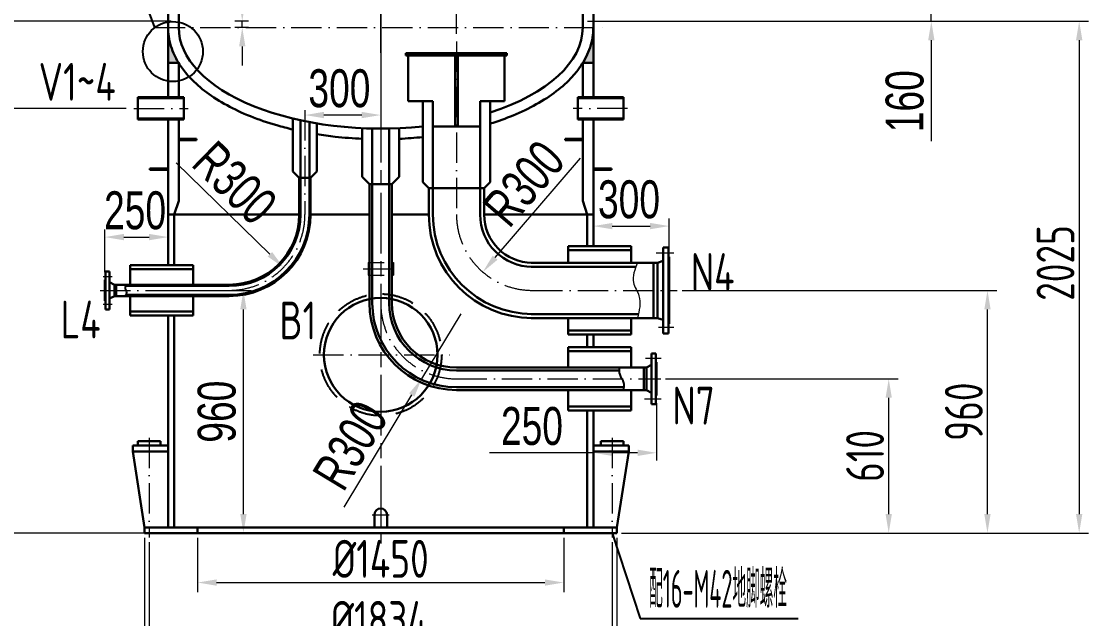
# Model space of a CAD drawing. Header units: millimetres. Extents: x -750 to 17070, y -300 to 24930.
# Drawn here: x 1729 to 5955, y 3588 to 5951 of the extents above; entities that cross this region are included whole.
import ezdxf

# ---------------------------------------------------------------- set-up
doc = ezdxf.new("R2010")
doc.units = ezdxf.units.MM
doc.header["$LTSCALE"] = 10
for name, pattern in [('ACAD_ISO08W100', [36, 24, -3, 6, -3]), ('ACAD_ISO10W100', [18, 12, -3, 0, -3]), ('CENTER', [50.8, 31.75, -6.35, 6.35, -6.35]), ('DASHED', [19.05, 12.7, -6.35]), ('HIDDEN', [9.525, 6.35, -3.175])]:
    doc.linetypes.add(name, pattern=pattern)
doc.layers.get('0').update_dxf_attribs({"lineweight": 30})
for name, color, linetype, lineweight in [('1轮廓实线层', 7, 'Continuous', 30), ('1轮廓实线层 @ 30', 7, 'Continuous', 30), ('3中心线层', 1, 'CENTER', 15), ('6文字层', 3, 'Continuous', 15), ('6文字层 @ 30', 3, 'Continuous', 15), ('7标注层', 4, 'Continuous', 15), ('中心线', 1, 'ACAD_ISO10W100', 18)]:
    doc.layers.add(name, color=color, linetype=linetype, lineweight=lineweight)
for name, color, linetype in [('2细线层', 4, 'Continuous'), ('4虚线层', 6, 'DASHED'), ('4虚线层 @ 30', 6, 'DASHED')]:
    doc.layers.add(name, color=color, linetype=linetype)
doc.styles.add('HGCAD', font='HGCAD.SHX', dxfattribs={"width": 0.75, "bigfont": 'HGCADHZ.SHX'})
doc.styles.add('PC_TEXTSTYLE', font='isocp.shx', dxfattribs={"width": 0.8, "bigfont": 'hzfs.shx'})
doc.styles.add('工程字', font='gbenor.shx', dxfattribs={"width": 0.8, "bigfont": 'gbcbig.shx'})
doc.dimstyles.new('HGCAD', dxfattribs={"dimtxt": 5, "dimasz": 2.5, "dimexe": 1, "dimexo": 1, "dimgap": 1, "dimtad": 1, "dimdec": 1, "dimdsep": 46, "dimtxsty": 'HGCAD', "dimcen": 0, "dimclrd": 4, "dimclre": 4, "dimclrt": 3, "dimadec": 1, "dimazin": 0, "dimtfac": 1, "dimtmove": 0, "dimatfit": 3, "dimfxl": 0, "dimlwd": 15, "dimlwe": 15, "dimarcsym": 0})
doc.dimstyles.new('ISO-25', dxfattribs={"dimscale": 0, "dimtxt": 5, "dimasz": 2.5, "dimexe": 1.25, "dimexo": 0.625, "dimtad": 1, "dimtxsty": 'PC_TEXTSTYLE', "dimcen": 2.5, "dimclrd": 4, "dimclre": 4, "dimclrt": 3, "dimadec": 0, "dimazin": 0, "dimtfac": 1, "dimtmove": 0, "dimatfit": 3, "dimfxl": 0, "dimlwd": 15, "dimlwe": 15, "dimarcsym": 0})

# ---------------------------------------------------------------- blocks, each defined once
blk = doc.blocks.new('*D147')
at = {"layer": '1轮廓实线层', "color": 4, "lineweight": 15}
for p, q in [((4243.8, 4440.7), (4243.8, 4214.1)), ((3993.8, 4381.7), (3993.8, 4214.1)), ((3993.8, 4244.1), (3582.7, 4244.1)), ((4168.8, 4244.1), (4068.8, 4244.1))]:
    blk.add_line(p, q, dxfattribs=at)
at = {"layer": '1轮廓实线层', "color": 4}
for points in [[(4068.8, 4256.6), (4068.8, 4231.6), (3993.8, 4244.1)], [(4168.8, 4231.6), (4168.8, 4256.6), (4243.8, 4244.1)]]:
    blk.add_solid(points, dxfattribs=at)
at = {"layer": 'Defpoints', "color": 0}
for p in [(4243.8, 4470.7), (3993.8, 4411.7), (3993.8, 4244.1)]:
    blk.add_point(p, dxfattribs=at)
at = {"layer": '1轮廓实线层', "color": 3, "lineweight": 15, "insert": (3750.8, 4349.1), "char_height": 150, "attachment_point": 5, "style": 'HGCAD'}
blk.add_mtext('250', dxfattribs=at)
blk = doc.blocks.new('*D148')
at = {"layer": '1轮廓实线层', "color": 4, "lineweight": 15}
for p, q in [((3993.8, 5150.7), (3993.8, 5171.1)), ((4293.8, 5049.7), (4293.8, 5171.1)), ((4068.8, 5141.1), (4218.8, 5141.1))]:
    blk.add_line(p, q, dxfattribs=at)
at = {"layer": '1轮廓实线层', "color": 4}
for points in [[(4068.8, 5153.6), (4068.8, 5128.6), (3993.8, 5141.1)], [(4218.8, 5128.6), (4218.8, 5153.6), (4293.8, 5141.1)]]:
    blk.add_solid(points, dxfattribs=at)
at = {"layer": 'Defpoints', "color": 0}
for p in [(3993.8, 5120.7), (4293.8, 5141.1), (4293.8, 5019.7)]:
    blk.add_point(p, dxfattribs=at)
at = {"layer": '1轮廓实线层', "color": 3, "lineweight": 15, "insert": (4135.1, 5246.1), "char_height": 150, "attachment_point": 5, "style": 'HGCAD'}
blk.add_mtext('300', dxfattribs=at)
blk = doc.blocks.new('*D149')
at = {"layer": '1轮廓实线层', "color": 4, "lineweight": 15}
blk.add_line((2713, 5029.7), (2341.6, 5391.6), dxfattribs=at)
at = {"layer": '1轮廓实线层', "color": 4}
blk.add_solid([(2704.3, 5020.8), (2721.7, 5038.7), (2766.7, 4977.4)], dxfattribs=at)
at = {"layer": 'Defpoints', "color": 0}
for p in [(2551.8, 5186.7), (2766.7, 4977.4)]:
    blk.add_point(p, dxfattribs=at)
at = {"layer": '1轮廓实线层', "color": 3, "lineweight": 15, "insert": (2573.7, 5312), "char_height": 150, "attachment_point": 5, "rotation": 315.7476, "style": 'HGCAD'}
blk.add_mtext('R300', dxfattribs=at)
blk = doc.blocks.new('*D150')
at = {"layer": '1轮廓实线层', "color": 4, "lineweight": 15}
blk.add_line((3605, 5016.2), (3943.3, 5409.2), dxfattribs=at)
at = {"layer": '1轮廓实线层', "color": 4}
blk.add_solid([(3595.5, 5024.4), (3614.5, 5008.1), (3556.1, 4959.4)], dxfattribs=at)
at = {"layer": 'Defpoints', "color": 0}
for p in [(3751.8, 5186.7), (3556.1, 4959.4)]:
    blk.add_point(p, dxfattribs=at)
at = {"layer": '1轮廓实线层', "color": 3, "lineweight": 15, "insert": (3719.1, 5309.6), "char_height": 150, "attachment_point": 5, "rotation": 49.2703, "style": 'HGCAD'}
blk.add_mtext('R300', dxfattribs=at)
blk = doc.blocks.new('*D151')
at = {"layer": '1轮廓实线层', "color": 4, "lineweight": 15}
for p, q in [((3469, 4793.9), (3313.8, 4537.1)), ((3006.9, 4029.1), (3275, 4472.9))]:
    blk.add_line(p, q, dxfattribs=at)
at = {"layer": '1轮廓实线层', "color": 4}
blk.add_solid([(3285.7, 4466.5), (3264.3, 4479.4), (3313.8, 4537.1)], dxfattribs=at)
at = {"layer": 'Defpoints', "color": 0}
for p in [(3469, 4793.9), (3313.8, 4537.1)]:
    blk.add_point(p, dxfattribs=at)
at = {"layer": '1轮廓实线层', "color": 3, "lineweight": 15, "insert": (3031.7, 4273.2), "char_height": 150, "attachment_point": 5, "rotation": 58.8579, "style": 'HGCAD'}
blk.add_mtext('R300', dxfattribs=at)
blk = doc.blocks.new('*D152')
at = {"layer": '1轮廓实线层', "color": 4, "lineweight": 15}
for p, q in [((2603.6, 6026.7), (2603.6, 6339.7)), ((2627.8, 5951.7), (2573.6, 5951.7)), ((2627.8, 5926.7), (2573.6, 5926.7)), ((2603.6, 5926.7), (2603.6, 5951.7)), ((2603.6, 5851.7), (2603.6, 5776.7))]:
    blk.add_line(p, q, dxfattribs=at)
at = {"layer": '1轮廓实线层', "color": 4}
for points in [[(2591.1, 6026.7), (2616.1, 6026.7), (2603.6, 5951.7)], [(2616.1, 5851.7), (2591.1, 5851.7), (2603.6, 5926.7)]]:
    blk.add_solid(points, dxfattribs=at)
at = {"layer": 'Defpoints', "color": 0}
for p in [(2603.6, 5951.7), (2657.8, 5951.7), (2657.8, 5926.7)]:
    blk.add_point(p, dxfattribs=at)
at = {"layer": '1轮廓实线层', "color": 3, "lineweight": 15, "insert": (2498.6, 6222.8), "char_height": 150, "attachment_point": 5, "rotation": 90, "style": 'HGCAD'}
blk.add_mtext('25', dxfattribs=at)
blk = doc.blocks.new('*D153')
at = {"layer": '1轮廓实线层', "color": 4, "lineweight": 15}
for p, q in [((3151.8, 5826.1), (3151.8, 6144.1)), ((3451.8, 5901.8), (3451.8, 6144.1)), ((3226.8, 6114.1), (3376.8, 6114.1))]:
    blk.add_line(p, q, dxfattribs=at)
at = {"layer": '1轮廓实线层', "color": 4}
for points in [[(3226.8, 6126.6), (3226.8, 6101.6), (3151.8, 6114.1)], [(3376.8, 6101.6), (3376.8, 6126.6), (3451.8, 6114.1)]]:
    blk.add_solid(points, dxfattribs=at)
at = {"layer": 'Defpoints', "color": 0}
for p in [(3451.8, 6114.1), (3451.8, 5871.8), (3151.8, 5796.1)]:
    blk.add_point(p, dxfattribs=at)
at = {"layer": '1轮廓实线层', "color": 3, "lineweight": 15, "insert": (3301.8, 6219.1), "char_height": 150, "attachment_point": 5, "style": 'HGCAD'}
blk.add_mtext('300', dxfattribs=at)
blk = doc.blocks.new('*D154')
at = {"layer": '1轮廓实线层', "color": 4, "lineweight": 15}
for p, q in [((3151.8, 6037.4), (3151.8, 5550.5)), ((3076.8, 5580.5), (2926.8, 5580.5)), ((2851.8, 5569.5), (2851.8, 5550.5))]:
    blk.add_line(p, q, dxfattribs=at)
at = {"layer": '1轮廓实线层', "color": 4}
for points in [[(2926.8, 5593), (2926.8, 5568), (2851.8, 5580.5)], [(3076.8, 5568), (3076.8, 5593), (3151.8, 5580.5)]]:
    blk.add_solid(points, dxfattribs=at)
at = {"layer": 'Defpoints', "color": 0}
for p in [(3151.8, 6067.4), (2851.8, 5599.5), (2851.8, 5580.5)]:
    blk.add_point(p, dxfattribs=at)
at = {"layer": '1轮廓实线层', "color": 3, "lineweight": 15, "insert": (2988.2, 5685.5), "char_height": 150, "attachment_point": 5, "style": 'HGCAD'}
blk.add_mtext('300', dxfattribs=at)
blk = doc.blocks.new('*D155')
at = {"layer": '1轮廓实线层', "color": 4, "lineweight": 15}
for p, q in [((2326.2, 4886.7), (2638.2, 4886.7)), ((2608.2, 4001.7), (2608.2, 4811.7)), ((2531.1, 3926.7), (2638.2, 3926.7))]:
    blk.add_line(p, q, dxfattribs=at)
at = {"layer": '1轮廓实线层', "color": 4}
for points in [[(2620.7, 4811.7), (2595.7, 4811.7), (2608.2, 4886.7)], [(2595.7, 4001.7), (2620.7, 4001.7), (2608.2, 3926.7)]]:
    blk.add_solid(points, dxfattribs=at)
at = {"layer": 'Defpoints', "color": 0}
for p in [(2296.2, 4886.7), (2608.2, 4886.7), (2501.1, 3926.7)]:
    blk.add_point(p, dxfattribs=at)
at = {"layer": '1轮廓实线层', "color": 3, "lineweight": 15, "insert": (2503.2, 4406.7), "char_height": 150, "attachment_point": 5, "rotation": 90, "style": 'HGCAD'}
blk.add_mtext('960', dxfattribs=at)
blk = doc.blocks.new('*D29')
at = {"color": 4, "lineweight": 15}
for p, q in [((2426.8, 3908), (2426.8, 3693.2)), ((3876.8, 3908), (3876.8, 3693.2)), ((2501.8, 3730.7), (3801.8, 3730.7))]:
    blk.add_line(p, q, dxfattribs=at)
at = {"color": 4}
for points in [[(2501.8, 3743.2), (2501.8, 3718.2), (2426.8, 3730.7)], [(3801.8, 3718.2), (3801.8, 3743.2), (3876.8, 3730.7)]]:
    blk.add_solid(points, dxfattribs=at)
at = {"layer": 'Defpoints', "color": 0}
for p in [(2426.8, 3926.7), (3876.8, 3926.7), (3876.8, 3730.7)]:
    blk.add_point(p, dxfattribs=at)
at = {"color": 3, "insert": (3151.8, 3824.4), "char_height": 150, "attachment_point": 5, "style": 'PC_TEXTSTYLE'}
blk.add_mtext('%%c1450', dxfattribs=at)
blk = doc.blocks.new('*D30')
at = {"color": 4, "lineweight": 15}
for p, q in [((2234.8, 3890.3), (2234.8, 3451.6)), ((4068.8, 3890.3), (4068.8, 3451.6)), ((2309.8, 3489.1), (3993.8, 3489.1))]:
    blk.add_line(p, q, dxfattribs=at)
at = {"color": 4}
for points in [[(2309.8, 3501.6), (2309.8, 3476.6), (2234.8, 3489.1)], [(3993.8, 3476.6), (3993.8, 3501.6), (4068.8, 3489.1)]]:
    blk.add_solid(points, dxfattribs=at)
at = {"layer": 'Defpoints', "color": 0}
for p in [(2234.8, 3909), (4068.8, 3909), (4068.8, 3489.1)]:
    blk.add_point(p, dxfattribs=at)
at = {"color": 3, "insert": (3145.7, 3582.8), "char_height": 150, "attachment_point": 5, "style": 'PC_TEXTSTYLE'}
blk.add_mtext('%%c1834', dxfattribs=at)
blk = doc.blocks.new('*D31')
at = {"color": 4, "lineweight": 15}
for p, q in [((2216.8, 3908), (2216.8, 3208)), ((4086.8, 3908), (4086.8, 3208)), ((2291.8, 3245.5), (4011.8, 3245.5))]:
    blk.add_line(p, q, dxfattribs=at)
at = {"color": 4}
for points in [[(2291.8, 3258), (2291.8, 3233), (2216.8, 3245.5)], [(4011.8, 3233), (4011.8, 3258), (4086.8, 3245.5)]]:
    blk.add_solid(points, dxfattribs=at)
at = {"layer": 'Defpoints', "color": 0}
for p in [(2216.8, 3926.7), (4086.8, 3926.7), (4086.8, 3245.5)]:
    blk.add_point(p, dxfattribs=at)
at = {"color": 3, "insert": (3152.6, 3339.2), "char_height": 150, "attachment_point": 5, "style": 'PC_TEXTSTYLE'}
blk.add_mtext('%%c1870', dxfattribs=at)
blk = doc.blocks.new('*D65')
at = {"layer": '6文字层', "color": 4, "lineweight": 15}
for p, q in [((3970.6, 5951.7), (5955.2, 5951.7)), ((5917.7, 5876.7), (5917.7, 4001.7)), ((4105.6, 3926.7), (5955.2, 3926.7))]:
    blk.add_line(p, q, dxfattribs=at)
at = {"layer": '6文字层', "color": 4}
for points in [[(5930.2, 5876.7), (5905.2, 5876.7), (5917.7, 5951.7)], [(5905.2, 4001.7), (5930.2, 4001.7), (5917.7, 3926.7)]]:
    blk.add_solid(points, dxfattribs=at)
at = {"layer": 'Defpoints', "color": 0}
for p in [(3951.8, 5951.7), (4086.8, 3926.7), (5917.7, 3926.7)]:
    blk.add_point(p, dxfattribs=at)
at = {"layer": '6文字层', "color": 3, "insert": (5823.9, 4995.2), "char_height": 150, "attachment_point": 5, "rotation": 90, "style": 'PC_TEXTSTYLE'}
blk.add_mtext('2025', dxfattribs=at)
blk = doc.blocks.new('*D157')
at = {"layer": '1轮廓实线层', "color": 4, "lineweight": 15}
for p, q in [((2321.8, 5951.7), (897.6, 5951.7)), ((927.6, 5681.7), (927.6, 5876.7)), ((2144.3, 5606.7), (897.6, 5606.7))]:
    blk.add_line(p, q, dxfattribs=at)
at = {"layer": '1轮廓实线层', "color": 4}
for points in [[(940.1, 5876.7), (915.1, 5876.7), (927.6, 5951.7)], [(915.1, 5681.7), (940.1, 5681.7), (927.6, 5606.7)]]:
    blk.add_solid(points, dxfattribs=at)
at = {"layer": 'Defpoints', "color": 0}
for p in [(927.6, 5951.7), (2351.8, 5951.7), (2174.3, 5606.7)]:
    blk.add_point(p, dxfattribs=at)
at = {"layer": '1轮廓实线层', "color": 3, "lineweight": 15, "insert": (822.6, 5779.2), "char_height": 150, "attachment_point": 5, "rotation": 90, "style": 'HGCAD'}
blk.add_mtext('345', dxfattribs=at)
blk = doc.blocks.new('*D67')
at = {"layer": '6文字层', "color": 4, "lineweight": 15}
for p, q in [((4280.1, 4536.7), (5201, 4536.7)), ((5163.5, 4001.7), (5163.5, 4461.7)), ((4634.6, 3926.7), (5201, 3926.7))]:
    blk.add_line(p, q, dxfattribs=at)
at = {"layer": '6文字层', "color": 4}
for points in [[(5176, 4461.7), (5151, 4461.7), (5163.5, 4536.7)], [(5151, 4001.7), (5176, 4001.7), (5163.5, 3926.7)]]:
    blk.add_solid(points, dxfattribs=at)
at = {"layer": 'Defpoints', "color": 0}
for p in [(4261.3, 4536.7), (5163.5, 4536.7), (4615.8, 3926.7)]:
    blk.add_point(p, dxfattribs=at)
at = {"layer": '6文字层', "color": 3, "insert": (5069.8, 4231.7), "char_height": 150, "attachment_point": 5, "rotation": 90, "style": 'PC_TEXTSTYLE'}
blk.add_mtext('610', dxfattribs=at)
blk = doc.blocks.new('*D66')
at = {"layer": '6文字层', "color": 4, "lineweight": 15}
for p, q in [((4345.1, 4886.7), (5592, 4886.7)), ((5554.5, 4001.7), (5554.5, 4811.7)), ((4720.9, 3926.7), (5592, 3926.7))]:
    blk.add_line(p, q, dxfattribs=at)
at = {"layer": '6文字层', "color": 4}
for points in [[(5567, 4811.7), (5542, 4811.7), (5554.5, 4886.7)], [(5542, 4001.7), (5567, 4001.7), (5554.5, 3926.7)]]:
    blk.add_solid(points, dxfattribs=at)
at = {"layer": 'Defpoints', "color": 0}
for p in [(4326.4, 4886.7), (5554.5, 4886.7), (4702.2, 3926.7)]:
    blk.add_point(p, dxfattribs=at)
at = {"layer": '6文字层', "color": 3, "insert": (5460.8, 4406.7), "char_height": 150, "attachment_point": 5, "rotation": 90, "style": 'PC_TEXTSTYLE'}
blk.add_mtext('960', dxfattribs=at)
blk = doc.blocks.new('*D159')
at = {"layer": '1轮廓实线层', "color": 4, "lineweight": 15}
for p, q in [((5332.2, 6186.7), (5332.2, 6261.7)), ((4300.8, 6111.7), (5362.2, 6111.7)), ((5332.2, 5951.7), (5332.2, 6111.7)), ((4698.7, 5951.7), (5362.2, 5951.7)), ((5332.2, 5876.7), (5332.2, 5477.3))]:
    blk.add_line(p, q, dxfattribs=at)
at = {"layer": '1轮廓实线层', "color": 4}
for points in [[(5319.7, 6186.7), (5344.7, 6186.7), (5332.2, 6111.7)], [(5344.7, 5876.7), (5319.7, 5876.7), (5332.2, 5951.7)]]:
    blk.add_solid(points, dxfattribs=at)
at = {"layer": 'Defpoints', "color": 0}
for p in [(4270.8, 6111.7), (5332.2, 6111.7), (4668.7, 5951.7)]:
    blk.add_point(p, dxfattribs=at)
at = {"layer": '1轮廓实线层', "color": 3, "lineweight": 15, "insert": (5227.2, 5635.1), "char_height": 150, "attachment_point": 5, "rotation": 90, "style": 'HGCAD'}
blk.add_mtext('160', dxfattribs=at)
blk = doc.blocks.new('*D178')
at = {"layer": '1轮廓实线层', "color": 4, "lineweight": 15}
for p, q in [((2801.8, 23266.7), (357.1, 23266.7)), ((387.1, 23191.7), (387.1, 4001.7)), ((2279.8, 3926.7), (357.1, 3926.7))]:
    blk.add_line(p, q, dxfattribs=at)
at = {"layer": '1轮廓实线层', "color": 4}
for points in [[(399.6, 23191.7), (374.6, 23191.7), (387.1, 23266.7)], [(374.6, 4001.7), (399.6, 4001.7), (387.1, 3926.7)]]:
    blk.add_solid(points, dxfattribs=at)
at = {"layer": 'Defpoints', "color": 0}
for p in [(2831.8, 23266.7), (387.1, 3926.7), (2309.8, 3926.7)]:
    blk.add_point(p, dxfattribs=at)
at = {"layer": '1轮廓实线层', "color": 3, "lineweight": 15, "insert": (282.1, 13596.7), "char_height": 150, "attachment_point": 5, "rotation": 90, "style": 'HGCAD'}
blk.add_mtext('~19340', dxfattribs=at)
blk = doc.blocks.new('*D184')
at = {"layer": '1轮廓实线层', "color": 4, "lineweight": 15}
for p, q in [((2059.8, 4958.7), (2059.8, 5127.6)), ((2309.8, 5071.6), (2309.8, 5127.6)), ((2134.8, 5097.6), (2234.8, 5097.6))]:
    blk.add_line(p, q, dxfattribs=at)
at = {"layer": '1轮廓实线层', "color": 4}
for points in [[(2134.8, 5110.1), (2134.8, 5085.1), (2059.8, 5097.6)], [(2234.8, 5085.1), (2234.8, 5110.1), (2309.8, 5097.6)]]:
    blk.add_solid(points, dxfattribs=at)
at = {"layer": 'Defpoints', "color": 0}
for p in [(2309.8, 5097.6), (2309.8, 5041.6), (2059.8, 4928.7)]:
    blk.add_point(p, dxfattribs=at)
at = {"layer": '1轮廓实线层', "color": 3, "lineweight": 15, "insert": (2179.1, 5202.6), "char_height": 150, "attachment_point": 5, "style": 'HGCAD'}
blk.add_mtext('250', dxfattribs=at)

msp = doc.modelspace()

# ---------------------------------------------------------------- hatches: boundary and pattern name
at = {"layer": '中心线'}
h = msp.add_hatch(color=2, dxfattribs=at)
edge = h.paths.add_edge_path()
edge.add_spline(control_points=[(2351.646, 5786.744), (2345.867, 5796.108), (2340.639, 5805.642), (2330.046, 5827.736), (2325.053, 5840.393), (2317.11, 5866.09), (2314.161, 5879.128), (2310.645, 5903.709), (2309.821, 5915.226), (2309.821, 5926.744)], knot_values=[5.98387945, 5.98387945, 5.98387945, 5.98387945, 6.04788305, 6.04788305, 6.12983873, 6.12983873, 6.2117944, 6.2117944, 6.28318531, 6.28318531, 6.28318531, 6.28318531], degree=3, periodic=0)
edge.add_line((2309.821, 5926.744), (2309.821, 5786.744))
edge.add_line((2309.821, 5786.744), (2351.646, 5786.744))
h = msp.add_hatch(color=2, dxfattribs=at)
edge = h.paths.add_edge_path()
edge.add_spline(control_points=[(3957.599, 5796.18), (3959.906, 5800.224), (3962.112, 5804.298), (3964.212, 5808.4)], knot_values=[6.00525032, 6.00525032, 6.00525032, 6.00525032, 6.03256384, 6.03256384, 6.03256384, 6.03256384], degree=3, periodic=0)
edge.add_spline(control_points=[(3964.212, 5808.4), (3965.39, 5810.701), (3966.536, 5813.011), (3967.764, 5815.573), (3967.88, 5815.816), (3967.996, 5816.06)], knot_values=[6.03256384, 6.03256384, 6.03256384, 6.03256384, 6.04788305, 6.04788305, 6.04948884, 6.04948884, 6.04948884, 6.04948884], degree=3, periodic=0)
edge.add_spline(control_points=[(3967.996, 5816.06), (3968.465, 5817.045), (3968.928, 5818.031), (3969.385, 5819.02)], knot_values=[6.04948884, 6.04948884, 6.04948884, 6.04948884, 6.05599171, 6.05599171, 6.05599171, 6.05599171], degree=3, periodic=0)
edge.add_spline(control_points=[(3969.385, 5819.02), (3972.391, 5825.521), (3975.135, 5832.09), (3977.607, 5838.717)], knot_values=[6.05599171, 6.05599171, 6.05599171, 6.05599171, 6.09877426, 6.09877426, 6.09877426, 6.09877426], degree=3, periodic=0)
edge.add_spline(control_points=[(3977.607, 5838.717), (3979.319, 5843.307), (3980.901, 5847.924), (3982.35, 5852.567)], knot_values=[6.09877426, 6.09877426, 6.09877426, 6.09877426, 6.12840431, 6.12840431, 6.12840431, 6.12840431], degree=3, periodic=0)
edge.add_spline(control_points=[(3982.35, 5852.567), (3982.42, 5852.792), (3982.49, 5853.016), (3983.195, 5855.298), (3983.805, 5857.359), (3984.388, 5859.425)], knot_values=[6.12840431, 6.12840431, 6.12840431, 6.12840431, 6.12983873, 6.12983873, 6.14295746, 6.14295746, 6.14295746, 6.14295746], degree=3, periodic=0)
edge.add_spline(control_points=[(3984.388, 5859.425), (3984.777, 5860.805), (3985.155, 5862.186), (3985.521, 5863.569)], knot_values=[6.14295746, 6.14295746, 6.14295746, 6.14295746, 6.15171525, 6.15171525, 6.15171525, 6.15171525], degree=3, periodic=0)
edge.add_spline(control_points=[(3985.521, 5863.569), (3987.202, 5869.926), (3988.633, 5876.323), (3989.809, 5882.748)], knot_values=[6.15171525, 6.15171525, 6.15171525, 6.15171525, 6.19196577, 6.19196577, 6.19196577, 6.19196577], degree=3, periodic=0)
edge.add_spline(control_points=[(3989.809, 5882.748), (3990.388, 5885.914), (3990.905, 5889.087), (3991.643, 5894.246), (3991.902, 5896.229), (3992.137, 5898.214)], knot_values=[6.19196577, 6.19196577, 6.19196577, 6.19196577, 6.2117944, 6.2117944, 6.22415244, 6.22415244, 6.22415244, 6.22415244], degree=3, periodic=0)
edge.add_spline(control_points=[(3992.137, 5898.214), (3992.37, 5900.188), (3992.579, 5902.164), (3992.764, 5904.141)], knot_values=[6.22415244, 6.22415244, 6.22415244, 6.22415244, 6.23644144, 6.23644144, 6.23644144, 6.23644144], degree=3, periodic=0)
edge.add_spline(control_points=[(3992.764, 5904.141), (3992.922, 5905.833), (3993.063, 5907.527), (3993.186, 5909.221)], knot_values=[6.23644144, 6.23644144, 6.23644144, 6.23644144, 6.24696159, 6.24696159, 6.24696159, 6.24696159], degree=3, periodic=0)
edge.add_spline(control_points=[(3993.186, 5909.221), (3993.608, 5915.056), (3993.821, 5920.9), (3993.821, 5926.744)], knot_values=[6.24696159, 6.24696159, 6.24696159, 6.24696159, 6.28318531, 6.28318531, 6.28318531, 6.28318531], degree=3, periodic=0)
edge.add_line((3993.821, 5926.744), (3993.821, 5786.744))
edge.add_line((3993.821, 5786.744), (3951.995, 5786.744))
edge.add_spline(control_points=[(3951.995, 5786.744), (3953.925, 5789.871), (3955.793, 5793.016), (3957.599, 5796.18)], knot_values=[5.98387945, 5.98387945, 5.98387945, 5.98387945, 6.00525032, 6.00525032, 6.00525032, 6.00525032], degree=3, periodic=0)

# ---------------------------------------------------------------- linework, layer by layer
for p, q in [((2351.821, 22516.744), (2351.821, 5926.744)), ((3951.821, 22516.744), (3951.821, 5926.744)), ((2309.821, 6192.744), (2309.821, 5651.244)), ((3993.821, 6060.244), (3993.821, 5926.744)), ((3993.821, 5926.744), (3993.821, 5651.244)), ((3251.821, 5825.503), (3651.821, 5825.503)), ((3251.821, 5825.503), (3251.821, 5815.503)), ((3251.821, 5815.503), (3651.821, 5815.503)), ((3261.138, 5815.503), (3261.138, 5635.503)), ((3446.821, 5815.503), (3446.821, 5535.503)), ((3456.821, 5815.503), (3456.821, 5535.503)), ((3642.504, 5815.503), (3642.504, 5635.503)), ((3651.821, 5825.503), (3651.821, 5815.503)), ((2309.821, 5786.744), (2351.646, 5786.744)), ((2351.821, 5786.461), (2351.821, 5651.244)), ((3951.821, 5786.461), (3951.821, 5651.244)), ((3951.916, 5786.744), (3993.821, 5786.744)), ((2189.821, 5651.244), (2371.821, 5651.244)), ((2189.821, 5651.244), (2189.821, 5562.244)), ((2189.821, 5647.244), (2371.821, 5647.244)), ((2371.821, 5651.244), (2371.821, 5562.244)), ((3261.138, 5635.503), (3358.321, 5635.503)), ((3318.321, 5635.503), (3318.321, 5314.56)), ((3358.321, 5635.503), (3358.321, 5186.744)), ((3545.321, 5635.503), (3545.321, 5186.744)), ((3642.504, 5635.503), (3545.321, 5635.503)), ((3585.321, 5635.503), (3585.321, 5314.56)), ((4113.821, 5651.244), (3931.821, 5651.244)), ((3931.821, 5651.244), (3931.821, 5562.244)), ((4113.821, 5647.244), (3931.821, 5647.244)), ((4113.821, 5651.244), (4113.821, 5562.244)), ((2189.821, 5566.244), (2371.821, 5566.244)), ((2189.821, 5562.244), (2371.821, 5562.244)), ((2309.821, 5562.244), (2309.821, 4986.744)), ((2351.821, 5562.244), (2351.821, 5240.744)), ((2804.321, 5356.84), (2804.321, 5566.451)), ((2834.321, 5186.744), (2834.321, 5559.595)), ((2869.321, 5186.744), (2869.321, 5552.513)), ((2899.321, 5356.84), (2899.321, 5547.19)), ((4113.821, 5566.244), (3931.821, 5566.244)), ((4113.821, 5562.244), (3931.821, 5562.244)), ((3951.821, 5562.244), (3951.821, 5240.744)), ((3993.821, 5562.244), (3993.821, 5061.744)), ((3078.321, 5528.436), (3078.321, 5335.436)), ((3118.321, 5528.436), (3118.321, 4836.744)), ((3185.321, 5528.436), (3185.321, 4836.744)), ((3225.321, 5528.436), (3225.321, 5335.436)), ((3545.321, 5535.503), (3358.321, 5535.503)), ((2351.821, 5486.744), (2421.821, 5486.744)), ((2351.821, 5480.744), (2421.821, 5480.744)), ((2421.821, 5486.744), (2421.821, 5480.744)), ((3951.821, 5486.744), (3881.821, 5486.744)), ((3881.821, 5486.744), (3881.821, 5480.744)), ((3951.821, 5480.744), (3881.821, 5480.744)), ((2237.821, 5369.152), (2237.821, 5363.152)), ((2237.821, 5369.152), (2309.821, 5369.152)), ((2307.821, 5369.152), (2307.821, 5363.152)), ((4065.821, 5369.152), (3993.821, 5369.152)), ((3995.821, 5369.152), (3995.821, 5363.152)), ((4065.821, 5369.152), (4065.821, 5363.152)), ((2237.821, 5363.152), (2309.821, 5363.152)), ((4065.821, 5363.152), (3993.821, 5363.152)), ((3107.321, 5306.436), (3107.321, 4836.744)), ((3196.321, 5306.436), (3196.321, 4836.744)), ((3342.321, 5290.56), (3318.321, 5314.56)), ((3342.321, 5290.56), (3342.321, 5186.744)), ((3342.321, 5290.56), (3561.321, 5290.56)), ((3561.321, 5290.56), (3585.321, 5314.56)), ((3561.321, 5290.56), (3561.321, 5186.744)), ((2333.821, 5186.744), (2351.821, 5240.744)), ((3969.821, 5186.744), (3951.821, 5240.744)), ((2309.821, 5186.744), (2829.321, 5186.744)), ((2333.821, 5186.744), (2333.821, 4986.744)), ((2874.321, 5186.744), (3107.321, 5186.744)), ((3196.321, 5186.744), (3342.321, 5186.744)), ((3561.321, 5186.744), (3993.821, 5186.744)), ((3969.821, 5186.744), (3969.821, 5061.744)), ((3893.821, 5061.744), (4143.821, 5061.744)), ((3893.821, 5061.744), (3893.821, 4996.294)), ((3893.821, 5045.744), (4143.821, 5045.744)), ((4143.821, 5061.744), (4143.821, 4996.294)), ((4247.821, 4996.294), (3747.456, 4996.294)), ((2159.821, 4986.744), (2409.821, 4986.744)), ((2159.821, 4986.744), (2159.821, 4909.244)), ((2159.821, 4970.744), (2409.821, 4970.744)), ((2409.821, 4986.744), (2409.821, 4909.244)), ((4162.515, 4980.294), (3747.456, 4980.294)), ((2159.821, 4864.244), (2159.821, 4786.744)), ((2409.821, 4864.244), (2409.821, 4786.744)), ((2409.821, 4802.744), (2159.821, 4802.744)), ((2409.821, 4786.744), (2159.821, 4786.744)), ((2309.821, 4786.744), (2309.821, 3948.744)), ((2333.821, 4786.744), (2333.821, 3948.744)), ((4171.96, 4793.194), (3747.456, 4793.194)), ((4247.821, 4777.194), (3747.456, 4777.194)), ((3893.821, 4777.194), (3893.821, 4711.744)), ((4143.821, 4777.194), (4143.821, 4711.744)), ((3893.821, 4727.744), (4143.821, 4727.744)), ((3893.821, 4711.744), (4143.821, 4711.744)), ((3969.821, 4711.744), (3969.821, 4661.744)), ((3993.821, 4711.744), (3993.821, 4661.744)), ((3893.821, 4661.744), (4143.821, 4661.744)), ((3893.821, 4661.744), (3893.821, 4581.244)), ((4143.821, 4661.744), (4143.821, 4581.244)), ((3893.821, 4645.744), (4143.821, 4645.744)), ((3893.821, 4492.244), (3893.821, 4411.744)), ((4143.821, 4492.244), (4143.821, 4411.744)), ((3893.821, 4427.744), (4143.821, 4427.744)), ((3893.821, 4411.744), (4143.821, 4411.744)), ((3969.821, 4411.744), (3969.821, 3948.744)), ((3993.821, 4411.744), (3993.821, 3948.744)), ((2169.821, 4272.744), (2309.821, 4272.744)), ((2169.821, 4272.744), (2169.821, 4248.744)), ((2189.821, 4290.744), (2279.821, 4290.744)), ((2189.821, 4290.744), (2189.821, 4272.744)), ((2279.821, 4290.744), (2279.821, 4272.744)), ((3993.821, 4272.744), (4133.821, 4272.744)), ((4113.821, 4290.744), (4023.821, 4290.744)), ((4023.821, 4290.744), (4023.821, 4272.744)), ((4113.821, 4290.744), (4113.821, 4272.744)), ((4133.821, 4272.744), (4133.821, 4248.744)), ((2169.821, 4248.744), (2309.821, 4248.744)), ((2216.821, 3948.744), (2169.821, 4248.744)), ((3993.821, 4248.744), (4133.821, 4248.744)), ((4086.821, 3948.744), (4133.821, 4248.744)), ((3126.821, 3998.744), (3126.821, 3948.744)), ((3176.821, 3998.744), (3176.821, 3948.744)), ((2216.821, 3948.744), (4086.821, 3948.744)), ((2216.821, 3948.744), (2216.821, 3926.744)), ((2426.821, 3948.744), (2426.821, 3926.744)), ((3876.821, 3948.744), (3876.821, 3926.744)), ((4086.821, 3948.744), (4086.821, 3926.744)), ((4086.821, 3948.744), (4086.821, 3926.744)), ((2216.821, 3926.744), (4086.821, 3926.744))]:
    msp.add_line(p, q)
msp.add_circle((3151.821, 4631.744), 225)
for centre, radius, start, end in [((3751.821, 5186.744), 409.5, 180, 270), ((3751.821, 5186.744), 393.5, 180, 270), ((3751.821, 5186.744), 206.5, 180, 270), ((3751.821, 5186.744), 190.5, 180, 270), ((3151.821, 3998.744), 25, 0, 180)]:
    msp.add_arc(centre, radius, start, end)
at = {"extrusion": (0, 0, -1)}
for start_param, end_param in [(4.50273139, 6.28318531), (3.14159265, 4.13972255)]:
    msp.add_ellipse((3151.821, 5926.744), major_axis=(-800, 0), ratio=0.5, start_param=start_param, end_param=end_param, dxfattribs=at)
for points, knots in [([(2804.321, 5523.288), (2782.464, 5528.381), (2761.022, 5533.96), (2703.832, 5550.475), (2669.065, 5562.347), (2603.206, 5588.718), (2572.114, 5603.216), (2514.249, 5634.647), (2487.474, 5651.579), (2438.829, 5687.708), (2416.953, 5706.907), (2384.838, 5740.926), (2373.117, 5755.174), (2352.428, 5784.59), (2343.459, 5799.761), (2330.046, 5827.736), (2325.053, 5840.393), (2317.11, 5866.09), (2314.161, 5879.128), (2310.645, 5903.709), (2309.821, 5915.226), (2309.821, 5926.744)], [5.14854657, 5.14854657, 5.14854657, 5.14854657, 5.236125, 5.236125, 5.38763703, 5.38763703, 5.53914905, 5.53914905, 5.69066108, 5.69066108, 5.84217311, 5.84217311, 5.94502808, 5.94502808, 6.04788305, 6.04788305, 6.12983873, 6.12983873, 6.2117944, 6.2117944, 6.28318531, 6.28318531, 6.28318531, 6.28318531]), ([(3993.82, 5926.744), (3993.82, 5923.255), (3993.745, 5919.766), (3993.028, 5903.177), (3991.394, 5890.107), (3986.052, 5864.234), (3982.344, 5851.432), (3972.966, 5826.256), (3967.297, 5813.882), (3954.129, 5789.659), (3946.631, 5777.809), (3929.928, 5754.691), (3920.724, 5743.42), (3892.071, 5712.008), (3870.646, 5692.619), (3822.853, 5656.098), (3796.48, 5638.964), (3739.366, 5607.114), (3708.623, 5592.397), (3647.161, 5567.119), (3616.847, 5556.273), (3585.321, 5546.515)], [3.14159256, 3.14159256, 3.14159256, 3.14159256, 3.16321944, 3.16321944, 3.24447409, 3.24447409, 3.32572874, 3.32572874, 3.40698339, 3.40698339, 3.48823805, 3.48823805, 3.5694927, 3.5694927, 3.72100473, 3.72100473, 3.87251675, 3.87251675, 4.02402878, 4.02402878, 4.15808475, 4.15808475, 4.15808475, 4.15808475]), ([(3078.321, 5486.392), (3042.586, 5487.998), (3007.05, 5490.777), (2947.504, 5497.457), (2923.247, 5500.768), (2899.321, 5504.631)], [4.802027073, 4.802027073, 4.802027073, 4.802027073, 4.933100945, 4.933100945, 5.02469951, 5.02469951, 5.02469951, 5.02469951])]:
    msp.add_open_spline(points, degree=3, knots=knots)
msp.add_open_spline([(3318.321, 5493.272), (3287.6, 5490.093), (3256.536, 5487.795), (3225.321, 5486.392)], degree=3)
at = {"layer": '1轮廓实线层'}
for p, q in [((2829.321, 5331.84), (2804.321, 5356.84)), ((2829.321, 5331.84), (2874.321, 5331.84)), ((2829.321, 5186.744), (2829.321, 5331.84)), ((2874.321, 5331.84), (2899.321, 5356.84)), ((2874.321, 5186.744), (2874.321, 5331.84)), ((3107.321, 5306.436), (3078.321, 5335.436)), ((3196.321, 5306.436), (3225.321, 5335.436)), ((3107.321, 5306.436), (3196.321, 5306.436)), ((4291.821, 5056.744), (4269.821, 5056.744)), ((4269.821, 5056.744), (4269.821, 4716.744)), ((4291.821, 5056.744), (4291.821, 4716.744)), ((4231.821, 4996.294), (4231.821, 4777.194)), ((4247.821, 4996.294), (4269.821, 5003.744)), ((4247.821, 4994.196), (4247.821, 4777.649)), ((4293.821, 5019.744), (4291.821, 5019.744)), ((4293.821, 5019.744), (4293.821, 4753.744)), ((2061.821, 4961.744), (2077.821, 4961.744)), ((2061.821, 4811.744), (2061.821, 4961.744)), ((2077.821, 4811.744), (2077.821, 4961.744)), ((2059.821, 4928.744), (2061.821, 4928.744)), ((2059.821, 4844.744), (2059.821, 4928.744)), ((2077.821, 4918.744), (2097.821, 4909.244)), ((2097.821, 4909.244), (2551.821, 4909.244)), ((2097.821, 4865.661), (2097.821, 4908.033)), ((2104.821, 4864.244), (2104.821, 4909.244)), ((2142.889, 4904.244), (2551.821, 4904.244)), ((2077.821, 4854.744), (2097.821, 4864.244)), ((2097.821, 4864.244), (2551.821, 4864.244)), ((2143.087, 4869.244), (2551.821, 4869.244)), ((2059.821, 4844.744), (2061.821, 4844.744)), ((2061.821, 4811.744), (2077.821, 4811.744)), ((4247.821, 4777.194), (4269.821, 4769.744)), ((4293.821, 4753.744), (4291.821, 4753.744)), ((4291.821, 4716.744), (4269.821, 4716.744)), ((4223.821, 4636.744), (4223.821, 4436.744)), ((4241.821, 4636.744), (4223.821, 4636.744)), ((4241.821, 4636.744), (4241.821, 4436.744)), ((4203.821, 4581.244), (3451.821, 4581.244)), ((4097.545, 4570.244), (3451.821, 4570.244)), ((4193.821, 4581.244), (4193.821, 4492.244)), ((4203.821, 4581.244), (4223.821, 4591.744)), ((4203.821, 4578.552), (4203.821, 4494.18)), ((4243.821, 4602.744), (4241.821, 4602.744)), ((4243.821, 4602.744), (4243.821, 4470.744)), ((4115.741, 4503.244), (3451.821, 4503.244)), ((4203.821, 4492.244), (3451.821, 4492.244)), ((4203.821, 4492.244), (4223.821, 4481.744)), ((4243.821, 4470.744), (4241.821, 4470.744)), ((4241.821, 4436.744), (4223.821, 4436.744))]:
    msp.add_line(p, q, dxfattribs=at)
for centre, radius, start, end in [((2551.821, 5186.744), 277.5, 270, 0), ((2551.821, 5186.744), 322.5, 270, 0), ((2551.821, 5186.744), 282.5, 270, 0), ((2551.821, 5186.744), 317.5, 270, 0), ((3451.821, 4836.744), 344.5, 180, 270), ((3451.821, 4836.744), 333.5, 180, 270), ((3451.821, 4836.744), 266.5, 180, 270), ((3451.821, 4836.744), 255.5, 180, 270)]:
    msp.add_arc(centre, radius, start, end, dxfattribs=at)
at = {"layer": '2细线层'}
for p, q in [((2257.425, 5926.744), (2224.858, 6014.7)), ((4068.821, 3926.744), (4179.513, 3588.05)), ((4179.513, 3588.05), (4804.693, 3588.05))]:
    msp.add_line(p, q, dxfattribs=at)
msp.add_circle((2328.753, 5831.722), 118.814, dxfattribs=at)
for points, knots in [([(2137.491, 4864.244), (2146.362, 4870.131), (2148.897, 4886.744), (2136.013, 4894.411), (2145.729, 4909.244)], [44.87586866, 44.87586866, 44.87586866, 44.87586866, 65.52128502, 93.07134491, 93.07134491, 93.07134491, 93.07134491]), ([(4113.474, 4492.244), (4116.227, 4502.028), (4118.411, 4523.244), (4096.443, 4550.757), (4097.068, 4571.779), (4098.865, 4581.244)], [29.07767942, 29.07767942, 29.07767942, 29.07767942, 58.89982407, 95.09824843, 123.55084528, 123.55084528, 123.55084528, 123.55084528])]:
    msp.add_open_spline(points, degree=3, knots=knots, dxfattribs=at)
at = {"layer": '3中心线层', "linetype": 'ACAD_ISO08W100', "lineweight": 15}
msp.add_line((3151.821, 23272.673), (3151.821, 3885.805), dxfattribs=at)
at = {"layer": '3中心线层'}
for p, q in [((2053.008, 4941.744), (2087.834, 4941.744)), ((2052.282, 4831.744), (2088.914, 4831.744)), ((4262.097, 4616.744), (4200.417, 4616.744)), ((4261.802, 4456.744), (4195.813, 4456.744))]:
    msp.add_line(p, q, dxfattribs=at)
at = {"layer": '4虚线层'}
msp.add_circle((3151.821, 4631.744), 241, dxfattribs=at)
at = {"layer": '7标注层'}
msp.add_spline([(4168.813, 4996.294), (4152.894, 4917.44), (4174.545, 4864.893), (4168.05, 4777.194)], degree=3, dxfattribs=at)
at = {"layer": '中心线'}
for p, q in [((2257.425, 5926.744), (4048.73, 5926.744)), ((3451.821, 5871.844), (3451.821, 5186.744)), ((2174.328, 5606.744), (2390.002, 5606.744)), ((2851.821, 5599.47), (2851.821, 5186.744)), ((4129.313, 5606.744), (3913.639, 5606.744)), ((4312.04, 5034.244), (4242.414, 5034.244)), ((3082.614, 4971.744), (3223.493, 4971.744)), ((2040.561, 4886.744), (2551.821, 4886.744)), ((3751.821, 4886.744), (4326.396, 4886.744)), ((4312.04, 4739.244), (4251.99, 4739.244)), ((2884.425, 4631.744), (3425.71, 4631.744)), ((3451.821, 4536.744), (4261.323, 4536.744)), ((2234.821, 4303.791), (2234.821, 3909.044)), ((4068.821, 4303.791), (4068.821, 3909.044)), ((3118.384, 3998.744), (3185.258, 3998.744))]:
    msp.add_line(p, q, dxfattribs=at)
at = {"layer": '中心线', "color": 6, "linetype": 'HIDDEN'}
for p, q in [((3101.821, 4996.744), (3101.821, 4946.744)), ((3101.821, 4996.744), (3201.821, 4996.744)), ((3201.821, 4996.744), (3201.821, 4946.744)), ((3101.821, 4946.744), (3201.821, 4946.744))]:
    msp.add_line(p, q, dxfattribs=at)
at = {"layer": '中心线'}
for centre, start, end in [((2551.821, 5186.744), 270, 0), ((3751.821, 5186.744), 180, 270), ((3451.821, 4836.744), 180, 270)]:
    msp.add_arc(centre, 300, start, end, dxfattribs=at)

# ---------------------------------------------------------------- texts
at = {"layer": '4虚线层 @ 30', "char_height": 150, "attachment_point": 1}
for s, width, insert, style in [('{\\Fisocp,hzfs|c134;\\C3;V1~4}', 62.84359, (1797.17, 5786.875), 'PC_TEXTSTYLE'), ('{\\Fisocp,hzfs|c134;\\C3;N4}', 62.84359, (4379.418, 5034.005), 'PC_TEXTSTYLE'), ('{\\Fisocp,hzfs|c134;\\C3;L4}', 62.84359, (1884.252, 4846.369), 'PC_TEXTSTYLE'), ('{\\Fisocp,hzfs|c134;\\C3;B1}', 62.84359, (2750.951, 4842.631), 'PC_TEXTSTYLE'), ('{\\Fisocp,hzfs|c134;\\C3;N7}', 62.84359, (4306.766, 4505.544), 'PC_TEXTSTYLE'), ('{\\W0.5;\\C3;配16-M42地脚螺栓}', 770.01301, (4214.827, 3781.063), '工程字')]:
    msp.add_mtext_dynamic_manual_height_columns(s, width=width, gutter_width=750, heights=[0], dxfattribs=dict(at, insert=insert, style=style))

# ---------------------------------------------------------------- dimensions: what is measured, and where the dimension line sits
at = {"layer": '1轮廓实线层 @ 30', "lineweight": 15}
dim = msp.add_linear_dim(base=(387.135, 3926.744), p1=(2831.813, 23266.743), p2=(2309.821, 3926.744), angle=90, text='~19340', dimstyle='HGCAD', override={"dimscale": 30, "dimtxsty": 'HGCAD'}, dxfattribs=at)
dim.commit()
dim.dimension.update_dxf_attribs({"geometry": '*D178', "text_midpoint": (387.135, 13596.744), "dimtype": 160})
for base, p1, p2, picture, middle in [((2603.568, 5951.744), (2657.765, 5926.744), (2657.765, 5951.744), '*D152', (2603.568, 6222.815)), ((5332.155, 6111.744), (4668.697, 5951.744), (4270.807, 6111.744), '*D159', (5332.155, 5635.137)), ((2608.235, 4886.744), (2501.066, 3926.744), (2296.191, 4886.744), '*D155', (2608.235, 4406.744))]:
    dim = msp.add_linear_dim(base=base, p1=p1, p2=p2, angle=90, dimstyle='HGCAD', override={"dimscale": 30, "dimtxsty": 'HGCAD'}, dxfattribs=at)
    dim.commit()
    dim.dimension.update_dxf_attribs({"geometry": picture, "text_midpoint": middle, "dimtype": 160})
for base, p1, p2, override, picture, middle in [((3451.821, 6114.061), (3151.821, 5796.144), (3451.821, 5871.844), {"dimscale": 30, "dimtxsty": 'HGCAD'}, '*D153', (3301.821, 6114.061)), ((2851.821, 5580.487), (3151.821, 6067.441), (2851.821, 5599.47), {"dimscale": 30, "dimtxsty": 'HGCAD'}, '*D154', (2988.16, 5580.487)), ((4293.821, 5141.08), (3993.821, 5120.692), (4293.821, 5019.744), {"dimscale": 30, "dimtxsty": 'HGCAD'}, '*D148', (4135.098, 5141.08)), ((2309.821, 5097.576), (2059.821, 4928.744), (2309.821, 5041.587), {"dimscale": 30}, '*D184', (2179.116, 5097.576))]:
    dim = msp.add_linear_dim(base=base, p1=p1, p2=p2, dimstyle='HGCAD', override=override, dxfattribs=at)
    dim.commit()
    dim.dimension.update_dxf_attribs({"geometry": picture, "text_midpoint": middle, "dimtype": 160})
dim = msp.add_linear_dim(base=(927.617, 5951.744), p1=(2174.328, 5606.744), p2=(2351.821, 5951.744), angle=90, dimstyle='HGCAD', override={"dimscale": 30, "dimtxsty": 'HGCAD'}, dxfattribs=at)
dim.commit()
dim.dimension.update_dxf_attribs({"geometry": '*D157', "text_midpoint": (822.617, 5779.244)})
for center, mpoint, picture, middle in [((2551.821, 5186.744), (2766.703, 4977.398), '*D149', (2500.42, 5236.82)), ((3751.821, 5186.744), (3556.073, 4959.405), '*D150', (3798.644, 5241.124))]:
    dim = msp.add_radius_dim(center=center, mpoint=mpoint, dimstyle='HGCAD', override={"dimscale": 30, "dimtxsty": 'HGCAD'}, dxfattribs=at)
    dim.commit()
    dim.dimension.update_dxf_attribs({"geometry": picture, "text_midpoint": middle, "dimtype": 164})
dim = msp.add_radius_dim(center=(3468.96, 4793.897), mpoint=(3313.811, 4537.13), dimstyle='HGCAD', override={"dimscale": 30, "dimtxsty": 'HGCAD'}, dxfattribs=at)
dim.commit()
dim.dimension.update_dxf_attribs({"geometry": '*D151', "text_midpoint": (3031.682, 4273.246)})
dim = msp.add_linear_dim(base=(3993.821, 4244.125), p1=(4243.821, 4470.744), p2=(3993.821, 4411.744), dimstyle='HGCAD', override={"dimscale": 30, "dimtxsty": 'HGCAD'}, dxfattribs=at)
dim.commit()
dim.dimension.update_dxf_attribs({"geometry": '*D147', "text_midpoint": (3750.752, 4349.125)})
at = {"layer": '6文字层 @ 30'}
dim = msp.add_linear_dim(base=(5917.69, 3926.744), p1=(3951.821, 5951.744), p2=(4086.821, 3926.744), angle=90, dimstyle='ISO-25', override={"dimscale": 30}, dxfattribs=at)
dim.commit()
dim.dimension.update_dxf_attribs({"geometry": '*D65', "text_midpoint": (5917.69, 4995.218), "dimtype": 128})
for base, p1, p2, picture, middle in [((5554.503, 4886.744), (4702.176, 3926.744), (4326.396, 4886.744), '*D66', (5460.753, 4406.744)), ((5163.509, 4536.744), (4615.81, 3926.744), (4261.323, 4536.744), '*D67', (5069.759, 4231.744))]:
    dim = msp.add_linear_dim(base=base, p1=p1, p2=p2, angle=90, dimstyle='ISO-25', override={"dimscale": 30}, dxfattribs=at)
    dim.commit()
    dim.dimension.update_dxf_attribs({"geometry": picture, "text_midpoint": middle})
for base, p1, p2, text, picture, middle in [((4086.821, 3245.472), (2216.821, 3926.744), (4086.821, 3926.744), '%%c1870', '*D31', (3152.612, 3245.472)), ((4068.821, 3489.092), (2234.821, 3909.044), (4068.821, 3909.044), '%%c1834', '*D30', (3145.691, 3489.092)), ((3876.821, 3730.678), (2426.821, 3926.744), (3876.821, 3926.744), '%%c1450', '*D29', (3151.821, 3730.678))]:
    dim = msp.add_linear_dim(base=base, p1=p1, p2=p2, text=text, dimstyle='ISO-25', override={"dimscale": 30}, dxfattribs=at)
    dim.commit()
    dim.dimension.update_dxf_attribs({"geometry": picture, "text_midpoint": middle, "dimtype": 128})

doc.saveas('drawing.dxf')
